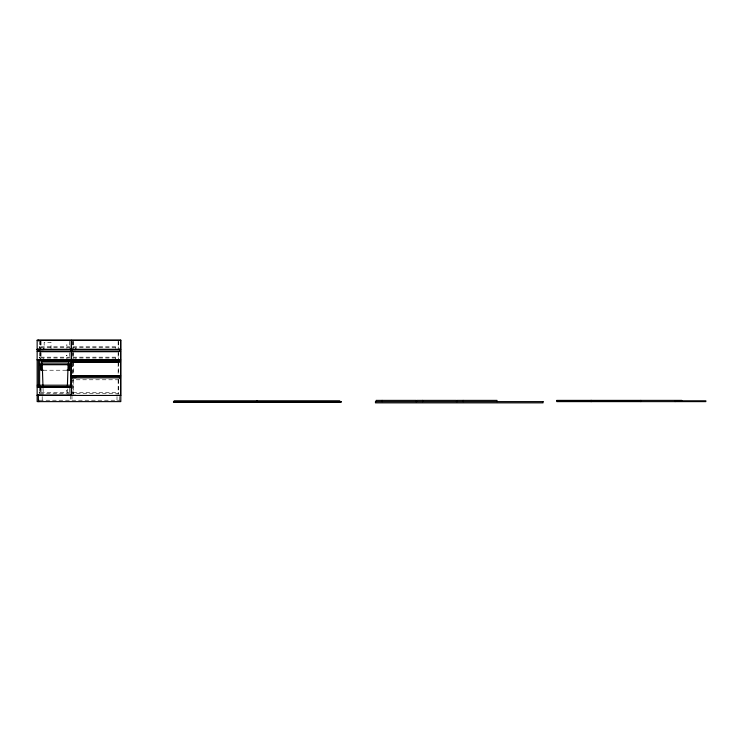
<?xml version="1.0" encoding="UTF-8"?>
<svg xmlns="http://www.w3.org/2000/svg" width="743" height="743" viewBox="0 0 743 743"><rect width="100%" height="100%" fill="white"/><g stroke="black" fill="none" stroke-linecap="round" stroke-linejoin="round"><path stroke-width="0.56" stroke-dasharray="3.71 2.79" d="M67.167 392.62L67.325 388.032M66.433 345.291L67.167 345.068L66.443 344.882M67.037 355.656L66.22 355.535L67 355.256M67.037 391.097L66.22 390.976L67 390.707M39.62 346.74L40.038 348.523M39.62 346.907L39.11 346.907L39.62 347.25M40.651 346.805L69.712 346.805M73.009 346.805L118.546 346.805M40.651 347.631L69.712 347.631M73.009 347.631L118.546 347.631M39.62 357.114L40.038 358.897M39.62 357.281L39.11 357.281L39.62 357.624M40.651 357.179L69.712 357.179M73.009 357.179L118.546 357.179M40.651 358.005L69.712 358.005M73.009 358.005L118.546 358.005M43.205 370.228L66.016 370.228M118.964 379.775L72.591 379.775L72.591 394.338M39.62 392.555L40.038 394.338M39.62 392.722L39.11 392.722L39.62 393.066M40.651 392.62L69.712 392.62M73.009 392.62L118.546 392.62M69.712 393.446L40.651 393.446L40.651 387.131M39.528 400.245L120.812 400.245M43.038 388.032L43.196 392.62M119.577 396.4L119.577 400.245M118.546 341.306L118.546 348.523M118.546 351.68L118.546 358.897M118.546 362.055L118.546 373.831M118.546 379.775L118.546 393.446L73.009 393.446L73.009 379.775M118.137 341.306L118.137 348.523M118.137 352.711L118.137 358.897M118.137 363.123L118.137 376.617M118.137 379.775L118.137 394.338M117.004 396.539L117.004 400.607M115.732 347.631L115.732 348.523M115.732 358.005L115.732 358.897M73.418 341.306L73.418 348.523M73.418 352.711L73.418 358.897M73.418 362.055L73.418 374.899M73.418 379.775L73.418 394.338M73.009 341.306L73.009 348.523M73.009 351.68L73.009 358.897M73.009 363.123L73.009 374.899M72.591 341.306L72.591 348.523M72.591 352.711L72.591 358.897M72.591 363.178L72.591 376.617M71.978 395.443L71.978 400.245M70.743 395.443L70.743 400.245M69.294 341.306L69.294 348.523M69.294 352.711L69.294 358.897M69.294 388.162L69.294 394.338M66.889 347.631L66.889 348.523M66.889 358.005L66.889 358.897M51.026 349.21L51.026 342.328L44.153 342.328L44.153 349.21M42.202 396.539L42.202 400.607M41.069 341.306L41.069 348.523M41.069 352.711L41.069 358.897M41.069 388.162L41.069 393.446M40.651 341.306L40.651 348.523M40.651 351.68L40.651 358.897M40.243 341.306L40.243 348.523M40.243 352.711L40.243 358.897M40.243 388.162L40.243 394.338M39.62 340.963L39.62 348.616M39.62 352.368L39.62 358.349M39.62 387.707L39.62 394.282"/><path stroke-width="1.11" d="M67.399 385.728L68.133 363.912L68.198 364.729M37.15 340.35L120.607 340.35L120.607 395.443M37.15 349.275L120.607 349.275M39.62 349.554L43.465 349.554L43.465 348.523M71.978 349.554L75.823 349.554L75.823 348.523M37.15 349.619L120.607 349.619M37.15 349.758L120.607 349.758M37.15 351.476L120.607 351.476M40.243 351.68L70.121 351.68M72.591 351.68L118.964 351.68M37.15 359.649L120.607 359.649M39.62 359.928L43.465 359.928L43.465 358.897M71.978 359.928L75.823 359.928L75.823 358.897M37.15 359.993L120.607 359.993M71.43 360.132L120.607 360.132M71.43 361.85L120.607 361.85M72.591 362.055L118.964 362.055M43.205 370.228L40.93 370.228L40.93 364.729M66.712 370.228L69.433 370.228L69.433 364.729M71.43 375.652L120.607 375.652M71.43 375.995L120.607 375.995M71.43 376.134L120.607 376.134M72.387 376.617L118.964 376.617M71.978 377.648L75.823 377.648L75.823 376.617M71.43 377.853L120.607 377.853M37.15 385.208L71.291 385.208L71.291 395.443M37.15 386.917L71.291 386.917M40.243 387.131L70.121 387.131M37.15 395.1L71.291 395.1M39.62 395.369L43.465 395.369M66.889 395.369L70.743 395.369M71.978 395.369L75.823 395.369M115.732 395.369L119.577 395.369M37.15 395.443L120.812 395.443M681.805 400.384L556.795 400.384L556.795 401.619L705.85 401.619L705.85 400.793L675.146 400.793L675.146 401.619M556.795 400.728L590.936 400.728M591.614 400.728L640.8 400.728M42.23 363.912L42.964 385.728M640.8 400.384L640.8 401.619M591.614 400.384L591.614 401.619M590.936 400.384L590.936 401.619M497.03 401.619L497.03 400.384L457.196 400.384L457.196 401.619M463.168 400.384L463.168 401.619M456.508 401.619L456.508 400.384L416.665 400.384L416.665 401.619M422.637 400.384L422.637 401.619M415.978 401.619L415.978 400.384L376.134 400.384L376.134 401.619M382.116 400.384L382.116 401.619M339.727 401.619L339.727 400.793L174.187 400.793L174.187 401.619M257.301 400.793L257.301 401.619M256.614 400.793L256.614 401.619M119.577 349.08L119.577 351.402M119.577 359.51L119.577 361.832M119.577 375.735L119.577 378.057M118.137 375.726L118.137 376.617M73.418 375.726L73.418 376.617M71.978 349.08L71.978 351.402M71.978 359.51L71.978 361.832M71.978 375.735L71.978 378.057M71.43 340.35L71.43 395.443M71.291 340.35L71.291 359.993M70.743 349.08L70.743 351.402M70.743 359.51L70.743 387.326M69.025 364.729L69.025 370.228M68.644 361.99L68.644 363.912M42.165 363.912L42.165 364.729M41.719 361.99L41.719 363.912M41.339 364.729L41.339 370.228M39.62 349.08L39.62 351.402M39.62 359.51L39.62 387.326M38.97 400.245L38.97 401.619M38.385 340.145L38.385 340.963M38.385 349.08L38.385 351.402M38.385 359.51L38.385 387.326M38.385 394.552L38.385 401.619M120.812 340.145L37.15 340.145L37.15 401.619L120.812 401.619L120.812 340.145M69.192 361.228L41.171 361.228L41.171 361.99L69.192 361.99L69.192 361.228M70.529 363.912L39.825 363.912L39.825 364.729L70.529 364.729L70.529 363.912M341.102 401.619L173.5 401.619L173.5 402.446L341.102 402.446L341.102 401.619M543.049 401.619L375.447 401.619L375.447 402.855L543.049 402.855L543.049 401.619"/></g></svg>
